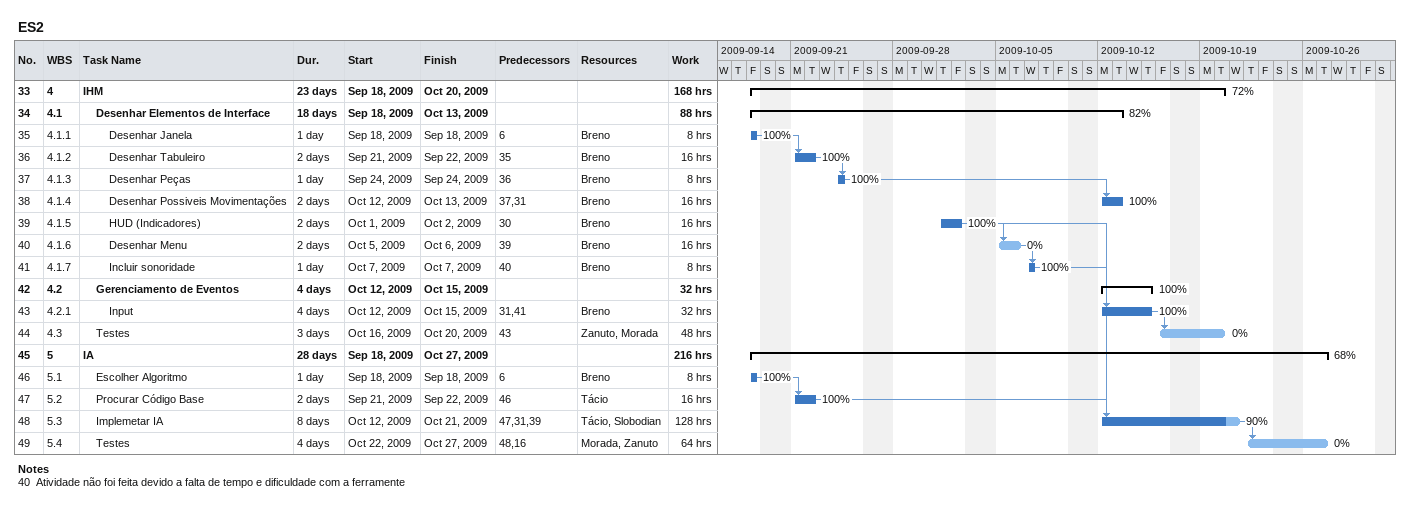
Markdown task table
ES2

| ID | WBS | Task | Duration | Start | Finish | Predecessors | Resources | % complete | Work (h) |
|---|---|---|---|---|---|---|---|---|---|
| 33 | 4 | **IHM** | 23d | 2009-09-18 | 2009-10-20 |  |  | 72 | 168 |
| 34 | 4.1 | **Desenhar Elementos de Interface** | 18d | 2009-09-18 | 2009-10-13 |  |  | 82 | 88 |
| 35 | 4.1.1 | Desenhar Janela | 1d | 2009-09-18 | 2009-09-18 | 6 | Breno | 100 | 8 |
| 36 | 4.1.2 | Desenhar Tabuleiro | 2d | 2009-09-21 | 2009-09-22 | 35 | Breno | 100 | 16 |
| 37 | 4.1.3 | Desenhar Peças | 1d | 2009-09-24 | 2009-09-24 | 36 | Breno | 100 | 8 |
| 38 | 4.1.4 | Desenhar Possiveis Movimentações | 2d | 2009-10-12 | 2009-10-13 | 37, 31 | Breno | 100 | 16 |
| 39 | 4.1.5 | HUD (Indicadores) | 2d | 2009-10-01 | 2009-10-02 | 30 | Breno | 100 | 16 |
| 40 | 4.1.6 | Desenhar Menu | 2d | 2009-10-05 | 2009-10-06 | 39 | Breno | 0 | 16 |
| 41 | 4.1.7 | Incluir sonoridade | 1d | 2009-10-07 | 2009-10-07 | 40 | Breno | 100 | 8 |
| 42 | 4.2 | **Gerenciamento de Eventos** | 4d | 2009-10-12 | 2009-10-15 |  |  | 100 | 32 |
| 43 | 4.2.1 | Input | 4d | 2009-10-12 | 2009-10-15 | 31, 41 | Breno | 100 | 32 |
| 44 | 4.3 | Testes | 3d | 2009-10-16 | 2009-10-20 | 43 | Zanuto, Morada | 0 | 48 |
| 45 | 5 | **IA** | 28d | 2009-09-18 | 2009-10-27 |  |  | 68 | 216 |
| 46 | 5.1 | Escolher Algoritmo | 1d | 2009-09-18 | 2009-09-18 | 6 | Breno | 100 | 8 |
| 47 | 5.2 | Procurar Código Base | 2d | 2009-09-21 | 2009-09-22 | 46 | Tácio | 100 | 16 |
| 48 | 5.3 | Implemetar IA | 8d | 2009-10-12 | 2009-10-21 | 47, 31, 39 | Tácio, Slobodian | 90 | 128 |
| 49 | 5.4 | Testes | 4d | 2009-10-22 | 2009-10-27 | 48, 16 | Morada, Zanuto | 0 | 64 |

Notes
- 40: Atividade não foi feita devido a falta de tempo e dificuldade com a ferramente
